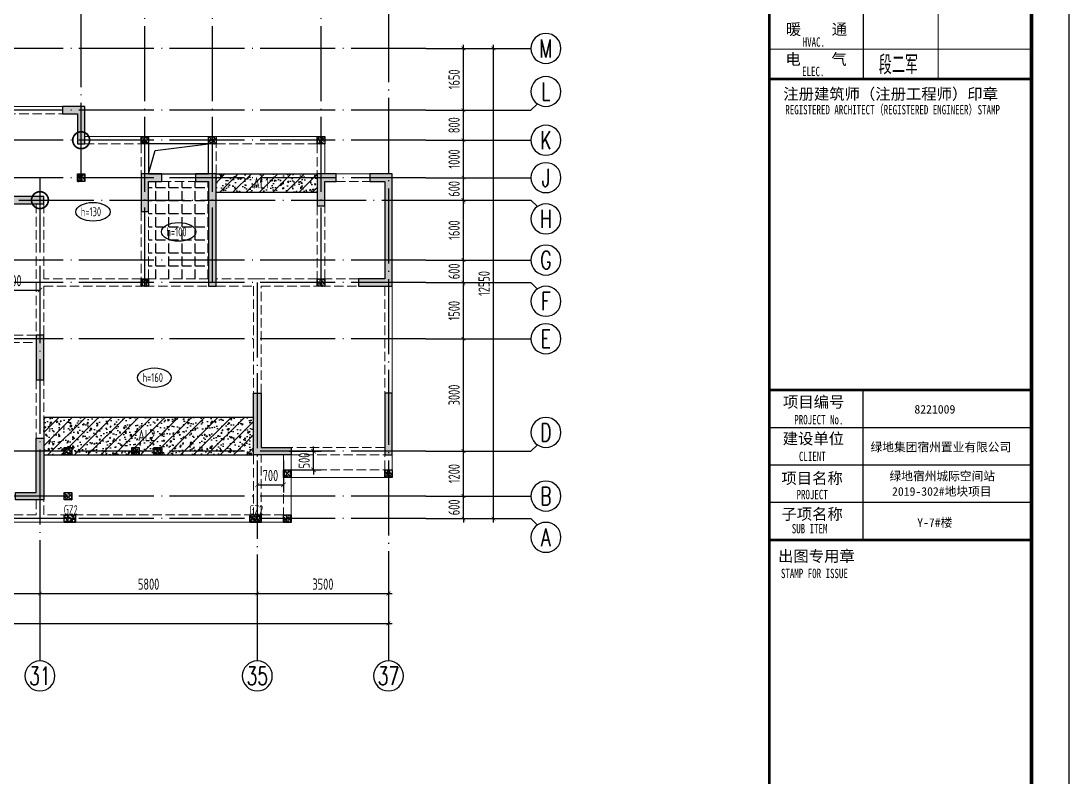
# Model space of a CAD drawing. Extents: x -655480 to 203344, y -294099 to 287156.
# Drawn here: x -150324 to -122360, y -152654 to -132471 of the extents above; entities that cross this region are included whole.
import ezdxf
from ezdxf.enums import TextEntityAlignment as Align

# ---------------------------------------------------------------- set-up
doc = ezdxf.new("R2010")
doc.units = 0
doc.header["$LTSCALE"] = 1000
for name, pattern in [('DASH', [0.35, 0.25, -0.1]), ('DASHED', [0.75, 0.5, -0.25]), ('DOTE', [2.42, 2, -0.2, 0.02, -0.2])]:
    doc.linetypes.add(name, pattern=pattern)
doc.layers.get('0').update_dxf_attribs({"linetype": 'CONTINUOUS'})
doc.layers.get('DEFPOINTS').update_dxf_attribs({"linetype": 'CONTINUOUS'})
for name, color, linetype, lineweight in [('+公共字体', 7, 'CONTINUOUS', 20), ('图框', 9, 'CONTINUOUS', 18), ('图签', 147, 'CONTINUOUS', 18)]:
    doc.layers.add(name, color=color, linetype=linetype, lineweight=lineweight)
for name, color, linetype in [('-TK', 7, 'CONTINUOUS'), ('A-AXIS', 1, 'CONTINUOUS'), ('A-DOTE', 10, 'DOTE'), ('AXIS_NUM', 7, 'CONTINUOUS'), ('BEAM', 4, 'DASHED'), ('ROOF', 183, 'CONTINUOUS'), ('S-B板填充', 251, 'CONTINUOUS'), ('S-B板标注', 3, 'CONTINUOUS'), ('S-C承台编号', 6, 'CONTINUOUS'), ('S-D洞口', 4, 'CONTINUOUS'), ('S-L主梁线', 4, 'DASH'), ('S-Q墙填充', 252, 'CONTINUOUS'), ('S-Q墙实线', 6, 'CONTINUOUS'), ('S-Q墙标注', 3, 'CONTINUOUS'), ('S-Y一般标注', 3, 'CONTINUOUS'), ('S-构造柱', 212, 'CONTINUOUS'), ('S-构造柱编号', 130, 'CONTINUOUS'), ('TEXT', 2, 'CONTINUOUS'), ('图签文字', 4, 'CONTINUOUS')]:
    doc.layers.add(name, color=color, linetype=linetype)
doc.layers.add('配箍校核', color=34, linetype='CONTINUOUS', plot=False)
doc.styles.add('TSSD_Axis', font='complex.shx', dxfattribs={"width": 0.7, "bigfont": 'hztxt.shx'})
doc.styles.add('TSSD_DIMENSION', font='Tssdeng.shx', dxfattribs={"width": 0.7, "bigfont": 'tssdchn.shx'})
doc.styles.add('TSSD_REIN', font='tssdeng.shx', dxfattribs={"width": 0.7, "height": 300, "bigfont": 'tssdchn.shx'})
doc.styles.add('宋体', font='', dxfattribs={"height": 50})
doc.styles.add('建筑图签-1', font='simhei.ttf', dxfattribs={"width": 0.7})
doc.styles.add('建筑图签-2', font='TXT.shx', dxfattribs={"width": 0.5, "bigfont": 'HZTXT.shx'})
doc.styles.add('结构文字', font='zstxt.shx', dxfattribs={"width": 0.7, "bigfont": 'zshz.shx'})
doc.styles.get('宋体').set_extended_font_data('SimSun')
doc.dimstyles.new('STRUCK', dxfattribs={"dimtxt": 400, "dimasz": 121, "dimexe": 200, "dimexo": 150, "dimgap": 115, "dimtad": 1, "dimdec": 0, "dimdsep": 46, "dimtxsty": '结构文字', "dimblk": 'ARCHTICK', "dimcen": 400, "dimclrd": 3, "dimclre": 3, "dimclrt": 7, "dimadec": 0, "dimazin": 0, "dimtfac": 1, "dimtdec": 0, "dimtix": 1, "dimtmove": 2, "dimatfit": 3, "dimldrblk": '_DIMX', "dimfxl": 1, "dimtolj": 1, "dimtzin": 0, "dimarcsym": 0})
doc.dimstyles.new('TSSD_100_100', dxfattribs={"dimtxt": 300, "dimasz": 100, "dimexe": 100, "dimexo": 250, "dimgap": 100, "dimtad": 1, "dimdec": 0, "dimzin": 0, "dimdsep": 46, "dimtxsty": 'TSSD_DIMENSION', "dimblk": 'ARCHTICK', "dimcen": 0, "dimdle": 100, "dimclrt": 7, "dimadec": 0, "dimazin": 0, "dimtfac": 1, "dimtdec": 0, "dimtix": 1, "dimtmove": 2, "dimatfit": 3, "dimldrblk": 'ARCHTICK', "dimfxl": 1, "dimtolj": 1, "dimtzin": 0, "dimarcsym": 0})

# ---------------------------------------------------------------- blocks, each defined once
blk = doc.blocks.new('A1')
blk.add_lwpolyline([(0, 59400), (0, 0), (84100, 0), (84100, 59400)], close=True)
at = {"const_width": 100}
blk.add_lwpolyline([(2500, 58400), (2500, 1000), (83100, 1000), (83100, 58400)], close=True, dxfattribs=at)
at = {"layer": '图框'}
for points, const_width in [([(76100, 1000), (76100, 58400)], 70), ([(78608, 48400), (78608, 44400)], 35), ([(80608, 48400), (80608, 44400)], 35), ([(76108, 45200), (83108, 45200)], 35), ([(76108, 44400), (83108, 44400)], 70), ([(76100, 36100), (83100, 36100)], 70), ([(76100, 36100), (83100, 36100)], 70), ([(78600, 32100), (78600, 36100)], 35), ([(76100, 35100), (83100, 35100)], 35), ([(76100, 34100), (83100, 34100)], 35), ([(76100, 33100), (83100, 33100)], 35), ([(83100, 32100), (76100, 32100)], 70)]:
    blk.add_lwpolyline(points, dxfattribs=dict(at, const_width=const_width))
at = {"layer": '图框', "style": '建筑图签-1', "width": 0.7}
for s, p in [('HVAC.', (76994, 45265)), ('ELEC.', (76978, 44480)), ('REGISTERED ARCHITECT（REGISTERED ENGINEER）STAMP', (76529, 43459)), ('PROJECT No.', (76770, 35185, -1799)), ('CLIENT', (76894, 34206)), ('PROJECT', (76829, 33187)), ('SUB ITEM', (76702, 32276)), ('STAMP FOR ISSUE', (76413, 31081))]:
    blk.add_text(s, height=250, dxfattribs=at).set_placement(p)
at = {"layer": '图签', "color": 2, "style": '宋体'}
for s, height, p in [('8221009', 229.3, (79974, 35472)), ('绿地集团宿州置业有限公司', 229.34, (78805, 34462)), ('绿地宿州城际空间站', 229.3, (79310, 33688)), ('2019-302#地块项目', 229.34, (79377, 33279)), ('Y-7#楼', 229.3, (80049, 32448))]:
    blk.add_text(s, height=height, dxfattribs=at).set_placement(p)
at = {"layer": '图签文字', "color": 7, "style": '建筑图签-1'}
for s, p in [('暖    通', (76543, 45582)), ('电    气', (76533, 44782)), ('注册建筑师（注册工程师）印章', (76475, 43854)), ('项目编号', (76468, 35632)), ('建设单位', (76460, 34655)), ('项目名称', (76427, 33597)), ('子项名称', (76427, 32640)), ('出图专用章', (76336, 31518))]:
    blk.add_text(s, height=300, dxfattribs=at).set_placement(p)
at = {"layer": '图签文字', "color": 1, "style": '建筑图签-2', "width": 0.7}
blk.add_text('段二军', height=500, dxfattribs=at).set_placement((79021, 44532))
blk = doc.blocks.new('_ArchTick')
at = {"color": 0, "linetype": 'ByBlock', "const_width": 0.15}
blk.add_lwpolyline([(-0.5, -0.5), (0.5, 0.5)], dxfattribs=at)
blk = doc.blocks.new('*D192')
at = {"layer": 'DEFPOINTS', "color": 0, "transparency": 16777216}
for p in [(42100, 3600), (45300, 3600), (45300, 2600)]:
    blk.add_point(p, dxfattribs=at)
at = {"layer": 'S-Y一般标注', "color": 0, "lineweight": -2, "transparency": 16777216}
for p, q in [((42100, 3350), (42100, 2500)), ((45300, 3350), (45300, 2500)), ((42000, 2600), (45400, 2600))]:
    blk.add_line(p, q, dxfattribs=at)
at = {"layer": 'S-Y一般标注', "color": 0, "lineweight": -2, "transparency": 16777216, "xscale": 100, "yscale": 100, "zscale": 100, "rotation": 180}
blk.add_blockref('_ArchTick', (42100, 2600), dxfattribs=at)
at = {"layer": 'S-Y一般标注', "color": 0, "lineweight": -2, "transparency": 16777216, "xscale": 100, "yscale": 100, "zscale": 100}
blk.add_blockref('_ArchTick', (45300, 2600), dxfattribs=at)
at = {"layer": 'S-Y一般标注', "color": 7, "transparency": 16777216, "insert": (43700, 2850), "char_height": 300, "attachment_point": 5, "style": 'TSSD_DIMENSION'}
blk.add_mtext('\\A1;3200', dxfattribs=at)
blk = doc.blocks.new('ts_axno')
at = {"color": 0, "linetype": 'ByBlock', "lineweight": -2}
blk.add_circle((0, 0), 0.5, dxfattribs=at)
at = {"color": 0, "linetype": 'ByBlock', "lineweight": -2, "style": 'TSSD_Axis', "width": 0.7}
blk.add_attdef('A', text='', height=0.6, dxfattribs=at).set_placement((0, 0), align=Align.MIDDLE_CENTER)
blk = doc.blocks.new('*D193')
at = {"layer": 'DEFPOINTS', "color": 0, "transparency": 16777216}
for p in [(45300, 3600), (51100, 3600), (51100, 2600)]:
    blk.add_point(p, dxfattribs=at)
at = {"layer": 'S-Y一般标注', "color": 0, "lineweight": -2, "transparency": 16777216}
for p, q in [((45300, 3350), (45300, 2500)), ((51100, 3350), (51100, 2500)), ((45200, 2600), (51200, 2600))]:
    blk.add_line(p, q, dxfattribs=at)
at = {"layer": 'S-Y一般标注', "color": 0, "lineweight": -2, "transparency": 16777216, "xscale": 100, "yscale": 100, "zscale": 100, "rotation": 180}
blk.add_blockref('_ArchTick', (45300, 2600), dxfattribs=at)
at = {"layer": 'S-Y一般标注', "color": 0, "lineweight": -2, "transparency": 16777216, "xscale": 100, "yscale": 100, "zscale": 100}
blk.add_blockref('_ArchTick', (51100, 2600), dxfattribs=at)
at = {"layer": 'S-Y一般标注', "color": 7, "transparency": 16777216, "insert": (48200, 2850), "char_height": 300, "attachment_point": 5, "style": 'TSSD_DIMENSION'}
blk.add_mtext('\\A1;5800', dxfattribs=at)
blk = doc.blocks.new('*D194')
at = {"layer": 'DEFPOINTS', "color": 0, "transparency": 16777216}
for p in [(51100, 3600), (54600, 3600), (54600, 2600)]:
    blk.add_point(p, dxfattribs=at)
at = {"layer": 'S-Y一般标注', "color": 0, "lineweight": -2, "transparency": 16777216}
for p, q in [((51100, 3350), (51100, 2500)), ((54600, 3350), (54600, 2500)), ((51000, 2600), (54700, 2600))]:
    blk.add_line(p, q, dxfattribs=at)
at = {"layer": 'S-Y一般标注', "color": 0, "lineweight": -2, "transparency": 16777216, "xscale": 100, "yscale": 100, "zscale": 100, "rotation": 180}
blk.add_blockref('_ArchTick', (51100, 2600), dxfattribs=at)
at = {"layer": 'S-Y一般标注', "color": 0, "lineweight": -2, "transparency": 16777216, "xscale": 100, "yscale": 100, "zscale": 100}
blk.add_blockref('_ArchTick', (54600, 2600), dxfattribs=at)
at = {"layer": 'S-Y一般标注', "color": 7, "transparency": 16777216, "insert": (52850, 2850), "char_height": 300, "attachment_point": 5, "style": 'TSSD_DIMENSION'}
blk.add_mtext('\\A1;3500', dxfattribs=at)
blk = doc.blocks.new('*D195')
at = {"layer": 'DEFPOINTS', "color": 0, "transparency": 16777216}
for p in [(4600, 3600), (54600, 3600), (54600, 1800)]:
    blk.add_point(p, dxfattribs=at)
at = {"layer": 'S-Y一般标注', "color": 0, "lineweight": -2, "transparency": 16777216}
for p, q in [((4600, 3350), (4600, 1700)), ((54600, 3350), (54600, 1700)), ((4500, 1800), (54700, 1800))]:
    blk.add_line(p, q, dxfattribs=at)
at = {"layer": 'S-Y一般标注', "color": 0, "lineweight": -2, "transparency": 16777216, "xscale": 100, "yscale": 100, "zscale": 100, "rotation": 180}
blk.add_blockref('_ArchTick', (4600, 1800), dxfattribs=at)
at = {"layer": 'S-Y一般标注', "color": 0, "lineweight": -2, "transparency": 16777216, "xscale": 100, "yscale": 100, "zscale": 100}
blk.add_blockref('_ArchTick', (54600, 1800), dxfattribs=at)
at = {"layer": 'S-Y一般标注', "color": 7, "transparency": 16777216, "insert": (29600, 2050), "char_height": 300, "attachment_point": 5, "style": 'TSSD_DIMENSION'}
blk.add_mtext('\\A1;50000', dxfattribs=at)
blk = doc.blocks.new('*D200')
at = {"layer": 'DEFPOINTS', "color": 0, "transparency": 16777216}
for p in [(55600, 5200), (56600, 5200), (55600, 4600)]:
    blk.add_point(p, dxfattribs=at)
at = {"layer": 'S-Y一般标注', "color": 0, "lineweight": -2, "transparency": 16777216}
for p, q in [((55850, 5200), (56700, 5200)), ((56600, 5200), (56600, 5300)), ((56600, 4600), (56600, 5200)), ((55850, 4600), (56700, 4600)), ((56600, 4600), (56600, 4500))]:
    blk.add_line(p, q, dxfattribs=at)
at = {"layer": 'S-Y一般标注', "color": 0, "lineweight": -2, "transparency": 16777216, "xscale": 100, "yscale": 100, "zscale": 100}
for p, rotation in [((56600, 5200), 270), ((56600, 4600), 90)]:
    blk.add_blockref('_ArchTick', p, dxfattribs=dict(at, rotation=rotation))
at = {"layer": 'S-Y一般标注', "color": 7, "transparency": 16777216, "insert": (56350, 4900), "char_height": 300, "attachment_point": 5, "rotation": 90, "style": 'TSSD_DIMENSION'}
blk.add_mtext('\\A1;600', dxfattribs=at)
blk = doc.blocks.new('*D201')
at = {"layer": 'DEFPOINTS', "color": 0, "transparency": 16777216}
for p in [(55600, 10900), (56600, 10900), (55600, 9400)]:
    blk.add_point(p, dxfattribs=at)
at = {"layer": 'S-Y一般标注', "color": 0, "lineweight": -2, "transparency": 16777216}
for p, q in [((56600, 9300), (56600, 11000)), ((55850, 10900), (56700, 10900)), ((55850, 9400), (56700, 9400))]:
    blk.add_line(p, q, dxfattribs=at)
at = {"layer": 'S-Y一般标注', "color": 0, "lineweight": -2, "transparency": 16777216, "xscale": 100, "yscale": 100, "zscale": 100}
for p, rotation in [((56600, 10900), 90), ((56600, 9400), 270)]:
    blk.add_blockref('_ArchTick', p, dxfattribs=dict(at, rotation=rotation))
at = {"layer": 'S-Y一般标注', "color": 7, "transparency": 16777216, "insert": (56350, 10150), "char_height": 300, "attachment_point": 5, "rotation": 90, "style": 'TSSD_DIMENSION'}
blk.add_mtext('\\A1;1500', dxfattribs=at)
blk = doc.blocks.new('*D202')
at = {"layer": 'DEFPOINTS', "color": 0, "transparency": 16777216}
for p in [(55600, 11500), (56600, 11500), (55600, 10900)]:
    blk.add_point(p, dxfattribs=at)
at = {"layer": 'S-Y一般标注', "color": 0, "lineweight": -2, "transparency": 16777216}
for p, q in [((55850, 11500), (56700, 11500)), ((56600, 11500), (56600, 11600)), ((56600, 10900), (56600, 11500)), ((55850, 10900), (56700, 10900)), ((56600, 10900), (56600, 10800))]:
    blk.add_line(p, q, dxfattribs=at)
at = {"layer": 'S-Y一般标注', "color": 0, "lineweight": -2, "transparency": 16777216, "xscale": 100, "yscale": 100, "zscale": 100}
for p, rotation in [((56600, 11500), 270), ((56600, 10900), 90)]:
    blk.add_blockref('_ArchTick', p, dxfattribs=dict(at, rotation=rotation))
at = {"layer": 'S-Y一般标注', "color": 7, "transparency": 16777216, "insert": (56350, 11200), "char_height": 300, "attachment_point": 5, "rotation": 90, "style": 'TSSD_DIMENSION'}
blk.add_mtext('\\A1;600', dxfattribs=at)
blk = doc.blocks.new('*D203')
at = {"layer": 'DEFPOINTS', "color": 0, "transparency": 16777216}
for p in [(55600, 13100), (56600, 13100), (55600, 11500)]:
    blk.add_point(p, dxfattribs=at)
at = {"layer": 'S-Y一般标注', "color": 0, "lineweight": -2, "transparency": 16777216}
for p, q in [((56600, 11400), (56600, 13200)), ((55850, 13100), (56700, 13100)), ((55850, 11500), (56700, 11500))]:
    blk.add_line(p, q, dxfattribs=at)
at = {"layer": 'S-Y一般标注', "color": 0, "lineweight": -2, "transparency": 16777216, "xscale": 100, "yscale": 100, "zscale": 100}
for p, rotation in [((56600, 13100), 90), ((56600, 11500), 270)]:
    blk.add_blockref('_ArchTick', p, dxfattribs=dict(at, rotation=rotation))
at = {"layer": 'S-Y一般标注', "color": 7, "transparency": 16777216, "insert": (56350, 12300), "char_height": 300, "attachment_point": 5, "rotation": 90, "style": 'TSSD_DIMENSION'}
blk.add_mtext('\\A1;1600', dxfattribs=at)
blk = doc.blocks.new('*D204')
at = {"layer": 'DEFPOINTS', "color": 0, "transparency": 16777216}
for p in [(55600, 13700), (56600, 13700), (55600, 13100)]:
    blk.add_point(p, dxfattribs=at)
at = {"layer": 'S-Y一般标注', "color": 0, "lineweight": -2, "transparency": 16777216}
for p, q in [((56600, 13700), (56600, 13800)), ((55850, 13700), (56700, 13700)), ((56600, 13100), (56600, 13700)), ((55850, 13100), (56700, 13100)), ((56600, 13100), (56600, 13000))]:
    blk.add_line(p, q, dxfattribs=at)
at = {"layer": 'S-Y一般标注', "color": 0, "lineweight": -2, "transparency": 16777216, "xscale": 100, "yscale": 100, "zscale": 100}
for p, rotation in [((56600, 13700), 270), ((56600, 13100), 90)]:
    blk.add_blockref('_ArchTick', p, dxfattribs=dict(at, rotation=rotation))
at = {"layer": 'S-Y一般标注', "color": 7, "transparency": 16777216, "insert": (56350, 13400), "char_height": 300, "attachment_point": 5, "rotation": 90, "style": 'TSSD_DIMENSION'}
blk.add_mtext('\\A1;600', dxfattribs=at)
blk = doc.blocks.new('*D205')
at = {"layer": 'DEFPOINTS', "color": 0, "transparency": 16777216}
for p in [(55600, 14700), (56600, 14700), (55600, 13700)]:
    blk.add_point(p, dxfattribs=at)
at = {"layer": 'S-Y一般标注', "color": 0, "lineweight": -2, "transparency": 16777216}
for p, q in [((55850, 14700), (56700, 14700)), ((56600, 13600), (56600, 14800)), ((55850, 13700), (56700, 13700))]:
    blk.add_line(p, q, dxfattribs=at)
at = {"layer": 'S-Y一般标注', "color": 0, "lineweight": -2, "transparency": 16777216, "xscale": 100, "yscale": 100, "zscale": 100}
for p, rotation in [((56600, 14700), 90), ((56600, 13700), 270)]:
    blk.add_blockref('_ArchTick', p, dxfattribs=dict(at, rotation=rotation))
at = {"layer": 'S-Y一般标注', "color": 7, "transparency": 16777216, "insert": (56350, 14200), "char_height": 300, "attachment_point": 5, "rotation": 90, "style": 'TSSD_DIMENSION'}
blk.add_mtext('\\A1;1000', dxfattribs=at)
blk = doc.blocks.new('*D206')
at = {"layer": 'DEFPOINTS', "color": 0, "transparency": 16777216}
for p in [(55600, 17150), (57400, 17150), (55600, 4600)]:
    blk.add_point(p, dxfattribs=at)
at = {"layer": 'S-Y一般标注', "color": 0, "lineweight": -2, "transparency": 16777216}
for p, q in [((55850, 17150), (57500, 17150)), ((57400, 4500), (57400, 17250)), ((55850, 4600), (57500, 4600))]:
    blk.add_line(p, q, dxfattribs=at)
at = {"layer": 'S-Y一般标注', "color": 0, "lineweight": -2, "transparency": 16777216, "xscale": 100, "yscale": 100, "zscale": 100}
for p, rotation in [((57400, 17150), 90), ((57400, 4600), 270)]:
    blk.add_blockref('_ArchTick', p, dxfattribs=dict(at, rotation=rotation))
at = {"layer": 'S-Y一般标注', "color": 7, "transparency": 16777216, "insert": (57150, 10875), "char_height": 300, "attachment_point": 5, "rotation": 90, "style": 'TSSD_DIMENSION'}
blk.add_mtext('\\A1;12550', dxfattribs=at)
blk = doc.blocks.new('*D207')
at = {"layer": 'DEFPOINTS', "color": 0, "transparency": 16777216}
for p in [(55600, 15500), (56600, 15500), (55600, 14700)]:
    blk.add_point(p, dxfattribs=at)
at = {"layer": 'S-Y一般标注', "color": 0, "lineweight": -2, "transparency": 16777216}
for p, q in [((55850, 15500), (56700, 15500)), ((56600, 14600), (56600, 15600)), ((55850, 14700), (56700, 14700))]:
    blk.add_line(p, q, dxfattribs=at)
at = {"layer": 'S-Y一般标注', "color": 0, "lineweight": -2, "transparency": 16777216, "xscale": 100, "yscale": 100, "zscale": 100}
for p, rotation in [((56600, 15500), 90), ((56600, 14700), 270)]:
    blk.add_blockref('_ArchTick', p, dxfattribs=dict(at, rotation=rotation))
at = {"layer": 'S-Y一般标注', "color": 7, "transparency": 16777216, "insert": (56350, 15100), "char_height": 300, "attachment_point": 5, "rotation": 90, "style": 'TSSD_DIMENSION'}
blk.add_mtext('\\A1;800', dxfattribs=at)
blk = doc.blocks.new('*D208')
at = {"layer": 'DEFPOINTS', "color": 0, "transparency": 16777216}
for p in [(55600, 6400), (56600, 6400), (55600, 5200)]:
    blk.add_point(p, dxfattribs=at)
at = {"layer": 'S-Y一般标注', "color": 0, "lineweight": -2, "transparency": 16777216}
for p, q in [((56600, 5100), (56600, 6500)), ((55850, 6400), (56700, 6400)), ((55850, 5200), (56700, 5200))]:
    blk.add_line(p, q, dxfattribs=at)
at = {"layer": 'S-Y一般标注', "color": 0, "lineweight": -2, "transparency": 16777216, "xscale": 100, "yscale": 100, "zscale": 100}
for p, rotation in [((56600, 6400), 90), ((56600, 5200), 270)]:
    blk.add_blockref('_ArchTick', p, dxfattribs=dict(at, rotation=rotation))
at = {"layer": 'S-Y一般标注', "color": 7, "transparency": 16777216, "insert": (56350, 5800), "char_height": 300, "attachment_point": 5, "rotation": 90, "style": 'TSSD_DIMENSION'}
blk.add_mtext('\\A1;1200', dxfattribs=at)
blk = doc.blocks.new('*D209')
at = {"layer": 'DEFPOINTS', "color": 0, "transparency": 16777216}
for p in [(55600, 9400), (56600, 9400), (55600, 6400)]:
    blk.add_point(p, dxfattribs=at)
at = {"layer": 'S-Y一般标注', "color": 0, "lineweight": -2, "transparency": 16777216}
for p, q in [((55850, 9400), (56700, 9400)), ((56600, 6300), (56600, 9500)), ((55850, 6400), (56700, 6400))]:
    blk.add_line(p, q, dxfattribs=at)
at = {"layer": 'S-Y一般标注', "color": 0, "lineweight": -2, "transparency": 16777216, "xscale": 100, "yscale": 100, "zscale": 100}
for p, rotation in [((56600, 9400), 90), ((56600, 6400), 270)]:
    blk.add_blockref('_ArchTick', p, dxfattribs=dict(at, rotation=rotation))
at = {"layer": 'S-Y一般标注', "color": 7, "transparency": 16777216, "insert": (56350, 7900), "char_height": 300, "attachment_point": 5, "rotation": 90, "style": 'TSSD_DIMENSION'}
blk.add_mtext('\\A1;3000', dxfattribs=at)
blk = doc.blocks.new('*D210')
at = {"layer": 'DEFPOINTS', "color": 0, "transparency": 16777216}
for p in [(55600, 17150), (56600, 17150), (55600, 15500)]:
    blk.add_point(p, dxfattribs=at)
at = {"layer": 'S-Y一般标注', "color": 0, "lineweight": -2, "transparency": 16777216}
for p, q in [((55850, 17150), (56700, 17150)), ((56600, 15400), (56600, 17250)), ((55850, 15500), (56700, 15500))]:
    blk.add_line(p, q, dxfattribs=at)
at = {"layer": 'S-Y一般标注', "color": 0, "lineweight": -2, "transparency": 16777216, "xscale": 100, "yscale": 100, "zscale": 100}
for p, rotation in [((56600, 17150), 90), ((56600, 15500), 270)]:
    blk.add_blockref('_ArchTick', p, dxfattribs=dict(at, rotation=rotation))
at = {"layer": 'S-Y一般标注', "color": 7, "transparency": 16777216, "insert": (56350, 16325), "char_height": 300, "attachment_point": 5, "rotation": 90, "style": 'TSSD_DIMENSION'}
blk.add_mtext('\\A1;1650', dxfattribs=at)
blk = doc.blocks.new('20210803.22403995')
at = {"layer": '+公共字体', "color": 2, "const_width": 45}
for points in [[(-822438, -168387, 1), (-822438, -167937, 1), (-822438, -168387, -1)], [(-823538, -169986, 1), (-823538, -169536, 1), (-823538, -169986, -1)]]:
    blk.add_lwpolyline(points, format="xyb", dxfattribs=at)
blk = doc.blocks.new('20210807.15312078')
at = {"layer": 'S-Q墙填充'}
h = blk.add_hatch(color=252, dxfattribs=at)
h.dxf.hatch_style = 1
h.paths.add_polyline_path([(102916, 67940), (102316, 67940), (102316, 67740), (102716, 67740), (102716, 66940), (102916, 66940)])
h = blk.add_hatch(color=252, dxfattribs=at)
h.dxf.hatch_style = 1
h.paths.add_polyline_path([(104416, 66140), (104416, 65140), (104616, 65140), (104616, 65940), (104966, 65940), (104966, 66140)])
h = blk.add_hatch(color=252, dxfattribs=at)
h.dxf.hatch_style = 1
h.paths.add_polyline_path([(106416, 66140), (105866, 66140), (105866, 65940), (106216, 65940), (106216, 63140), (106416, 63140)])
h = blk.add_hatch(color=252, dxfattribs=at)
h.dxf.hatch_style = 1
h.paths.add_polyline_path([(109116, 66140), (109116, 65290), (109316, 65290), (109316, 65940), (109616, 65940), (109616, 66140)])
h = blk.add_hatch(color=252, dxfattribs=at)
h.dxf.hatch_style = 1
h.paths.add_polyline_path([(110916, 63340), (110216, 63340), (110216, 63140), (111116, 63140), (111116, 66140), (110516, 66140), (110516, 65940), (110916, 65940)])
h = blk.add_hatch(color=252, dxfattribs=at)
h.dxf.hatch_style = 1
h.paths.add_polyline_path([(100016, 65540), (100016, 65840), (99816, 65840), (99816, 65340), (100216, 65340), (101816, 65340), (101816, 65540), (100216, 65540)])
h = blk.add_hatch(color=252, dxfattribs=at)
h.dxf.hatch_style = 1
h.paths.add_polyline_path([(101816, 60640), (101816, 61840), (101616, 61840), (101616, 60640)])
h = blk.add_hatch(color=252, dxfattribs=at)
h.dxf.hatch_style = 1
h.paths.add_polyline_path([(107416, 60290), (107616, 60290), (107616, 58840), (108316, 58840), (108416, 58840), (108416, 58640), (108316, 58640), (107416, 58640)])
h = blk.add_hatch(color=252, dxfattribs=at)
h.dxf.hatch_style = 1
h.paths.add_polyline_path([(111116, 58640), (111116, 60290), (110916, 60290), (110916, 58640)])
h = blk.add_hatch(color=252, dxfattribs=at)
h.dxf.hatch_style = 1
h.paths.add_polyline_path([(101816, 57440), (101066, 57440), (101066, 57640), (101616, 57640), (101616, 58740), (101616, 59090), (101816, 59090), (101816, 58740)])
at = {"layer": 'S-D洞口', "color": 5}
blk.add_lwpolyline([(104616, 66140), (106216, 66140), (106216, 66940), (104616, 66940), (104616, 66140), (104793, 66762), (106216, 66940)], dxfattribs=at)
at = {"layer": 'S-L主梁线', "linetype": 'DASH', "lineweight": 18}
for p, q in [((100815, 67740), (102316, 67740)), ((102916, 66940), (104416, 66940)), ((104416, 66940), (104416, 66140)), ((106416, 66940), (109116, 66940)), ((106416, 66140), (106416, 66940)), ((109116, 66940), (109116, 66140)), ((104966, 65940), (105866, 65940)), ((109616, 65940), (110516, 65940)), ((101616, 65340), (101616, 63240)), ((101816, 63340), (101816, 65340)), ((109116, 65290), (109116, 63340)), ((109316, 63340), (109316, 65290)), ((104416, 65140), (104416, 63340)), ((104616, 63340), (104616, 65140)), ((101616, 63240), (101616, 61840)), ((104416, 63340), (101816, 63340)), ((106216, 63340), (104616, 63340)), ((107516, 63340), (106416, 63340)), ((109116, 63340), (107516, 63340)), ((110216, 63340), (109316, 63340)), ((101816, 63140), (104516, 63140)), ((101816, 61840), (101816, 63140)), ((104516, 63140), (106216, 63140)), ((106416, 63140), (107416, 63140)), ((107416, 63140), (107416, 60290)), ((107616, 63140), (109216, 63140)), ((107616, 60290), (107616, 63140)), ((109216, 63140), (110216, 63140)), ((110916, 63140), (110916, 60290)), ((101616, 61840), (99866, 61840)), ((99866, 61640), (101616, 61640)), ((101616, 60640), (101616, 59090)), ((101816, 59090), (101816, 60640)), ((110916, 58840), (108416, 58840)), ((107416, 58640), (107416, 57040)), ((107616, 57040), (107616, 58640)), ((108216, 58640), (108216, 57040)), ((108416, 58640), (110916, 58640)), ((110916, 58240), (110916, 58640)), ((108416, 58240), (110916, 58240)), ((101616, 57440), (101616, 57040)), ((101816, 57040), (101816, 57440)), ((101616, 57040), (95416, 57040)), ((107416, 57040), (101816, 57040)), ((108216, 57040), (107616, 57040))]:
    blk.add_line(p, q, dxfattribs=at)
at = {"layer": 'S-L主梁线', "linetype": 'ByBlock', "lineweight": 18}
for p, q in [((102316, 67940), (100816, 67940)), ((104516, 67140), (102916, 67140)), ((106316, 67140), (104516, 67140)), ((109316, 67140), (106316, 67140)), ((109316, 66140), (109316, 67140)), ((104616, 66940), (106216, 66940)), ((104616, 66140), (104616, 66940)), ((106216, 66940), (106216, 66140)), ((105866, 66140), (104966, 66140)), ((110516, 66140), (109616, 66140)), ((111116, 60290), (111116, 63140)), ((108416, 56840), (108416, 58640)), ((111116, 58640), (111116, 58040)), ((111116, 58040), (108416, 58040)), ((89516, 56840), (107516, 56840)), ((107516, 56840), (108416, 56840))]:
    blk.add_line(p, q, dxfattribs=at)
at = {"layer": 'S-Q墙实线'}
for points in [[(102916, 67940), (102316, 67940), (102316, 67740), (102716, 67740), (102716, 66940), (102916, 66940)], [(104416, 66140), (104416, 65140), (104616, 65140), (104616, 65940), (104966, 65940), (104966, 66140)], [(106416, 66140), (105866, 66140), (105866, 65940), (106216, 65940), (106216, 63140), (106416, 63140)], [(109116, 66140), (109116, 65290), (109316, 65290), (109316, 65940), (109616, 65940), (109616, 66140)], [(110916, 63340), (110216, 63340), (110216, 63140), (111116, 63140), (111116, 66140), (110516, 66140), (110516, 65940), (110916, 65940)], [(100016, 65540), (100016, 65840), (99816, 65840), (99816, 65340), (100216, 65340), (101816, 65340), (101816, 65540), (100216, 65540)], [(101816, 60640), (101816, 61840), (101616, 61840), (101616, 60640)], [(111116, 58640), (111116, 60290), (110916, 60290), (110916, 58640)], [(101816, 57440), (101066, 57440), (101066, 57640), (101616, 57640), (101616, 58740), (101616, 59090), (101816, 59090), (101816, 58740)]]:
    blk.add_lwpolyline(points, close=True, dxfattribs=at)
blk.add_lwpolyline([(108316, 58840), (108416, 58840), (108416, 58640), (108316, 58640), (107416, 58640), (107416, 60290), (107616, 60290), (107616, 58840), (108316, 58840)], dxfattribs=at)
blk = doc.blocks.new('20210730.02141516')
at = {"layer": 'S-构造柱'}
h = blk.add_hatch(dxfattribs=at)
h.set_pattern_fill('ARMORED', color=256, scale=15, angle=-90, style=0)
h.set_pattern_definition([(320, (-154189.41, 3278673.45), (-9.4128202, -107.5890274), [11.25, -123.75]), (265, (-154189.41, 3278673.45), (112.82882, 20.8127), [9, -99]), (10.4514, (-154190.19, 3278664.49), (103.4159313, -86.7764073), [9.5610285, -105.1713168]), (316.1842, (-154159.41, 3278673.45), (-24.827852, -160.0861573), [16.875, -185.625]), (6.6356, (-154161.48, 3278660.11), (146.117681, -140.199406), [14.341543, -157.75695]), (261.1842, (-154159.41, 3278673.45), (146.11779, -140.199292), [13.5, -148.5]), (291, (-154166.91, 3278658.45), (-60.3928336, -89.5360578), [11.25, -123.75]), (236, (-154166.91, 3278658.45), (108.7725068, -36.4972998), [9, -99]), (341.4514, (-154171.94, 3278650.99), (48.3795745, -126.0333943), [9.5610285, -105.1713168]), (307.5, (-154189.41, 3278673.454), (49.93407807, -1.8239783), [0, -97.8, 0, -100.5, 0, -99.375]), (277.5, (-154189.41, 3278673.454), (59.1617568, -39.4604306), [0, -57.3, 0, -95.55, 0, -37.875]), (237.5, (-154189.41, 3278706.904), (-3.38323076, -80.07336543), [0, -37.5, 0, -117, 0, -155.25]), (227.5, (-154189.41, 3278721.904), (15.0157473, -87.4779254), [0, -48.75, 0, -77.7, 0, -110.25]), (315, (-154189.41, 3278673.454), (53.0330086, 53.0330086), [])])
h.paths.add_polyline_path([(200, 200), (200, 0), (0, 0), (0, 200)])
blk.add_lwpolyline([(200, 200), (200, 0), (0, 0), (0, 200)], close=True, dxfattribs=at)
blk = doc.blocks.new('20210809.18224761')
at = {"layer": 'S-构造柱'}
h = blk.add_hatch(dxfattribs=at)
h.set_pattern_fill('ARMORED', color=256, scale=15, angle=-90, style=0)
h.set_pattern_definition([(320, (-154189.41, 3278673.45), (-9.4128202, -107.5890274), [11.25, -123.75]), (265, (-154189.41, 3278673.45), (112.82882, 20.8127), [9, -99]), (10.4514, (-154190.19, 3278664.49), (103.4159313, -86.7764073), [9.5610285, -105.1713168]), (316.1842, (-154159.41, 3278673.45), (-24.827852, -160.0861573), [16.875, -185.625]), (6.6356, (-154161.48, 3278660.11), (146.117681, -140.199406), [14.341543, -157.75695]), (261.1842, (-154159.41, 3278673.45), (146.11779, -140.199292), [13.5, -148.5]), (291, (-154166.91, 3278658.45), (-60.3928336, -89.5360578), [11.25, -123.75]), (236, (-154166.91, 3278658.45), (108.7725068, -36.4972998), [9, -99]), (341.4514, (-154171.94, 3278650.99), (48.3795745, -126.0333943), [9.5610285, -105.1713168]), (307.5, (-154189.41, 3278673.454), (49.93407807, -1.8239783), [0, -97.8, 0, -100.5, 0, -99.375]), (277.5, (-154189.41, 3278673.454), (59.1617568, -39.4604306), [0, -57.3, 0, -95.55, 0, -37.875]), (237.5, (-154189.41, 3278706.904), (-3.38323076, -80.07336543), [0, -37.5, 0, -117, 0, -155.25]), (227.5, (-154189.41, 3278721.904), (15.0157473, -87.4779254), [0, -48.75, 0, -77.7, 0, -110.25]), (315, (-154189.41, 3278673.454), (53.0330086, 53.0330086), [])])
h.paths.add_polyline_path([(300, 200), (300, 0), (0, 0), (0, 200)])
blk.add_lwpolyline([(300, 200), (300, 0), (0, 0), (0, 200)], close=True, dxfattribs=at)
blk = doc.blocks.new('20210809.18235135')
at = {"layer": '配箍校核'}
blk.add_blockref('20210809.18224761', (12, 0), dxfattribs=at)
at = {"layer": 'S-构造柱编号', "color": 2, "linetype": 'ByBlock', "style": 'TSSD_REIN', "width": 0.65}
blk.add_text('GZ2', height=250, dxfattribs=at).set_placement((0, 206, 0))
blk = doc.blocks.new('*D416')
at = {"layer": 'DEFPOINTS', "color": 0, "transparency": 16777216}
for p in [(-168259, 202089), (-167559, 202089), (-167559, 201289)]:
    blk.add_point(p, dxfattribs=at)
at = {"layer": 'S-Q墙标注', "color": 3, "lineweight": -2, "transparency": 16777216}
for p, q in [((-168259, 201939), (-168259, 201089)), ((-167559, 201939), (-167559, 201089)), ((-168259, 201289), (-167559, 201289))]:
    blk.add_line(p, q, dxfattribs=at)
at = {"layer": 'S-Q墙标注', "color": 3, "lineweight": -2, "transparency": 16777216, "xscale": 121, "yscale": 121, "zscale": 121, "rotation": 180}
blk.add_blockref('_ArchTick', (-168259, 201289), dxfattribs=at)
at = {"layer": 'S-Q墙标注', "color": 3, "lineweight": -2, "transparency": 16777216, "xscale": 121, "yscale": 121, "zscale": 121}
blk.add_blockref('_ArchTick', (-167559, 201289), dxfattribs=at)
at = {"layer": 'S-Q墙标注', "color": 7, "transparency": 16777216, "insert": (-167909, 201539), "char_height": 300, "attachment_point": 5, "style": 'TSSD_REIN'}
blk.add_mtext('\\A1;700', dxfattribs=at)
blk = doc.blocks.new('_DIMX')
blk.add_line((-150, 0), (150, 0))
at = {"const_width": 50}
blk.add_lwpolyline([(-70, -70), (70, 70)], dxfattribs=at)
blk = doc.blocks.new('*D419')
at = {"layer": 'DEFPOINTS', "color": 0, "transparency": 16777216}
for p in [(-175559, 207289), (-174059, 207289), (-174059, 206489)]:
    blk.add_point(p, dxfattribs=at)
at = {"layer": 'S-Q墙标注', "color": 3, "lineweight": -2, "transparency": 16777216}
for p, q in [((-175559, 207139), (-175559, 206289)), ((-174059, 207139), (-174059, 206289)), ((-175559, 206489), (-174059, 206489))]:
    blk.add_line(p, q, dxfattribs=at)
at = {"layer": 'S-Q墙标注', "color": 3, "lineweight": -2, "transparency": 16777216, "xscale": 121, "yscale": 121, "zscale": 121, "rotation": 180}
blk.add_blockref('_ArchTick', (-175559, 206489), dxfattribs=at)
at = {"layer": 'S-Q墙标注', "color": 3, "lineweight": -2, "transparency": 16777216, "xscale": 121, "yscale": 121, "zscale": 121}
blk.add_blockref('_ArchTick', (-174059, 206489), dxfattribs=at)
at = {"layer": 'S-Q墙标注', "color": 7, "transparency": 16777216, "insert": (-174809, 206739), "char_height": 300, "attachment_point": 5, "style": 'TSSD_REIN'}
blk.add_mtext('\\A1;1500', dxfattribs=at)
blk = doc.blocks.new('*D426')
at = {"layer": 'DEFPOINTS', "color": 0, "transparency": 16777216}
for p in [(-167559, 202189), (-166759, 202189), (-167559, 201689)]:
    blk.add_point(p, dxfattribs=at)
at = {"layer": 'S-Q墙标注', "color": 3, "lineweight": -2, "transparency": 16777216}
for p, q in [((-167409, 202189), (-166559, 202189)), ((-166759, 202189), (-166759, 202310)), ((-166759, 201689), (-166759, 202189)), ((-167409, 201689), (-166559, 201689)), ((-166759, 201689), (-166759, 201568))]:
    blk.add_line(p, q, dxfattribs=at)
at = {"layer": 'S-Q墙标注', "color": 3, "lineweight": -2, "transparency": 16777216, "xscale": 121, "yscale": 121, "zscale": 121}
for p, rotation in [((-166759, 202189), 270), ((-166759, 201689), 90)]:
    blk.add_blockref('_ArchTick', p, dxfattribs=dict(at, rotation=rotation))
at = {"layer": 'S-Q墙标注', "color": 7, "transparency": 16777216, "insert": (-167009, 201939), "char_height": 300, "attachment_point": 5, "rotation": 90, "style": 'TSSD_REIN'}
blk.add_mtext('\\A1;500', dxfattribs=at)
blk = doc.blocks.new('20210726.16395156')
at = {"layer": 'A-AXIS'}
for p, q in [((55600, 17150), (58400, 17150)), ((58400, 15500), (58571.6, 15671.7)), ((55600, 15500), (58400, 15500)), ((55600, 14700), (58400, 14700)), ((55600, 13700), (58400, 13700)), ((55600, 13100.3), (58400, 13100.3)), ((58400, 13100.3), (58571.6, 12928.7)), ((55600, 11500), (58400, 11500)), ((55600, 10900), (58400, 10900)), ((58400, 10900), (58571.6, 10728.4)), ((55600, 9400), (58400, 9400)), ((58400, 6400), (58571.6, 6571.7)), ((55600, 6400), (58400, 6400)), ((55600, 5200), (58400, 5200)), ((55600, 4600), (58400, 4600)), ((58400, 4600), (58571.6, 4428.4)), ((45300, 3600), (45300, 800)), ((51100, 3600), (51100, 800)), ((54600, 3600), (54600, 800))]:
    blk.add_line(p, q, dxfattribs=at)
at = {"layer": 'A-DOTE'}
for p, q in [((46400, 13700), (46400, 18249.9)), ((48100, 10900), (48100, 18249.9)), ((49900, 10900), (49900, 18249.9)), ((52800, 10900), (52800, 18249.9)), ((54600, 18249.9), (54600, 3600)), ((55600, 17150), (3600, 17150)), ((55600, 15500), (3600, 15500)), ((55600, 14700), (3600, 14700)), ((55600, 13700), (3600, 13700)), ((45299.8, 13700), (45300, 3600)), ((3600, 13100.3), (55600, 13100.3)), ((55600, 11500), (3600, 11500)), ((55600, 10900), (3600, 10900)), ((51100, 10900), (51100, 3600)), ((55600, 9400), (3600, 9400)), ((55600, 6400), (3600, 6400)), ((55600, 5200), (3600, 5200)), ((55600, 4600), (3600, 4600))]:
    blk.add_line(p, q, dxfattribs=at)
at = {"layer": 'A-AXIS'}
ref = blk.add_blockref('ts_axno', (58800, 17150), dxfattribs=dict(at, xscale=-800, yscale=800, zscale=800))
ref.add_attrib('G', 'M', dxfattribs={"layer": 'AXIS_NUM', "height": 480, "style": 'TSSD_Axis', "width": 0.7}).set_placement((58800, 17150), align=Align.MIDDLE_CENTER)
ref = blk.add_blockref('ts_axno', (58800, 16000), dxfattribs=dict(at, xscale=-800, yscale=800, zscale=800))
ref.add_attrib('G', 'L', dxfattribs={"layer": 'AXIS_NUM', "height": 480, "style": 'TSSD_Axis', "width": 0.7}).set_placement((58800, 16000), align=Align.MIDDLE_CENTER)
ref = blk.add_blockref('ts_axno', (58800, 14700), dxfattribs=dict(at, xscale=-800, yscale=800, zscale=800))
ref.add_attrib('G', 'K', dxfattribs={"layer": 'AXIS_NUM', "height": 480, "style": 'TSSD_Axis', "width": 0.7}).set_placement((58800, 14700), align=Align.MIDDLE_CENTER)
ref = blk.add_blockref('ts_axno', (58800, 13700), dxfattribs=dict(at, xscale=-800, yscale=800, zscale=800))
ref.add_attrib('G', 'J', dxfattribs={"layer": 'AXIS_NUM', "height": 480, "style": 'TSSD_Axis', "width": 0.7}).set_placement((58800, 13700), align=Align.MIDDLE_CENTER)
ref = blk.add_blockref('ts_axno', (58800, 12600.3), dxfattribs=dict(at, xscale=-800, yscale=800, zscale=800))
ref.add_attrib('C', 'H', dxfattribs={"layer": 'AXIS_NUM', "height": 480, "style": 'TSSD_Axis', "width": 0.7}).set_placement((58800, 12600.3), align=Align.MIDDLE_CENTER)
ref = blk.add_blockref('ts_axno', (58800, 11500), dxfattribs=dict(at, xscale=-800, yscale=800, zscale=800))
ref.add_attrib('D', 'G', dxfattribs={"layer": 'AXIS_NUM', "height": 480, "style": 'TSSD_Axis', "width": 0.7}).set_placement((58800, 11500), align=Align.MIDDLE_CENTER)
ref = blk.add_blockref('ts_axno', (58800, 10400), dxfattribs=dict(at, xscale=-800, yscale=800, zscale=800))
ref.add_attrib('C', 'F', dxfattribs={"layer": 'AXIS_NUM', "height": 480, "style": 'TSSD_Axis', "width": 0.7}).set_placement((58800, 10400), align=Align.MIDDLE_CENTER)
ref = blk.add_blockref('ts_axno', (58800, 9400), dxfattribs=dict(at, xscale=-800, yscale=800, zscale=800))
ref.add_attrib('B', 'E', dxfattribs={"layer": 'AXIS_NUM', "height": 480, "style": 'TSSD_Axis', "width": 0.7}).set_placement((58800, 9400), align=Align.MIDDLE_CENTER)
ref = blk.add_blockref('ts_axno', (58800, 6900), dxfattribs=dict(at, xscale=-800, yscale=800, zscale=800, rotation=180))
ref.add_attrib('C', 'D', dxfattribs={"layer": 'AXIS_NUM', "height": 480, "style": 'TSSD_Axis', "width": 0.7}).set_placement((58800, 6900), align=Align.MIDDLE_CENTER)
ref = blk.add_blockref('ts_axno', (58800, 5200), dxfattribs=dict(at, xscale=-800, yscale=800, zscale=800))
ref.add_attrib('A', 'B', dxfattribs={"layer": 'AXIS_NUM', "height": 480, "style": 'TSSD_Axis', "width": 0.7}).set_placement((58800, 5200), align=Align.MIDDLE_CENTER)
ref = blk.add_blockref('ts_axno', (58800, 4100), dxfattribs=dict(at, xscale=-800, yscale=800, zscale=800))
ref.add_attrib('F', 'A', dxfattribs={"layer": 'AXIS_NUM', "height": 480, "style": 'TSSD_Axis', "width": 0.7}).set_placement((58800, 4100), align=Align.MIDDLE_CENTER)
ref = blk.add_blockref('ts_axno', (45300, 400), dxfattribs=dict(at, xscale=-800, yscale=800, zscale=800, rotation=180))
ref.add_attrib('19', '31', dxfattribs={"layer": 'AXIS_NUM', "height": 480, "style": 'TSSD_Axis', "width": 0.7}).set_placement((45300, 400), align=Align.MIDDLE_CENTER)
ref = blk.add_blockref('ts_axno', (51100, 400), dxfattribs=dict(at, xscale=-800, yscale=800, zscale=800, rotation=180))
ref.add_attrib('22', '35', dxfattribs={"layer": 'AXIS_NUM', "height": 480, "style": 'TSSD_Axis', "width": 0.7}).set_placement((51100, 400), align=Align.MIDDLE_CENTER)
ref = blk.add_blockref('ts_axno', (54600, 400), dxfattribs=dict(at, xscale=-800, yscale=800, zscale=800, rotation=180))
ref.add_attrib('23', '37', dxfattribs={"layer": 'AXIS_NUM', "height": 480, "style": 'TSSD_Axis', "width": 0.7}).set_placement((54600, 400), align=Align.MIDDLE_CENTER)
at = {"layer": 'S-Y一般标注'}
for base, p1, p2, picture, middle in [((57400, 17150), (55600, 4600), (55600, 17150), '*D206', (57150, 10875)), ((56600, 17150), (55600, 15500), (55600, 17150), '*D210', (56350, 16325)), ((56600, 15500), (55600, 14700), (55600, 15500), '*D207', (56350, 15100)), ((56600, 14700), (55600, 13700), (55600, 14700), '*D205', (56350, 14200)), ((56600, 13700), (55600, 13100.3), (55600, 13700), '*D204', (56350, 13400.2)), ((56600, 13100.3), (55600, 11500), (55600, 13100.3), '*D203', (56350, 12300.2)), ((56600, 11500), (55600, 10900), (55600, 11500), '*D202', (56350, 11200)), ((56600, 10900), (55600, 9400), (55600, 10900), '*D201', (56350, 10150)), ((56600, 9400), (55600, 6400), (55600, 9400), '*D209', (56350, 7900)), ((56600, 6400), (55600, 5200), (55600, 6400), '*D208', (56350, 5800)), ((56600, 5200), (55600, 4600), (55600, 5200), '*D200', (56350, 4900))]:
    dim = blk.add_linear_dim(base=base, p1=p1, p2=p2, angle=90, dimstyle='TSSD_100_100', dxfattribs=at)
    dim.commit()
    dim.dimension.update_dxf_attribs({"geometry": picture, "text_midpoint": middle})
for base, p1, p2, picture, middle in [((54600, 1800), (4600, 3600), (54600, 3600), '*D195', (29600, 2050)), ((45300, 2600.1), (42100, 3600.1), (45300, 3600.1), '*D192', (43700, 2850.1)), ((51100, 2600), (45300, 3600), (51100, 3600), '*D193', (48200, 2850)), ((54600, 2600), (51100, 3600), (54600, 3600), '*D194', (52850, 2850))]:
    dim = blk.add_linear_dim(base=base, p1=p1, p2=p2, dimstyle='TSSD_100_100', dxfattribs=at)
    dim.commit()
    dim.dimension.update_dxf_attribs({"geometry": picture, "text_midpoint": middle})
blk = doc.blocks.new('20210810.19131159')
at = {"layer": 'S-Q墙标注'}
for base, p1, p2, picture, middle in [((128407.2, 59573.8), (126907.3, 60373.8), (128407.2, 60373.8), '*D419', (127657.2, 59823.8)), ((134907.3, 54373.8), (134207.3, 55173.8), (134907.3, 55173.8), '*D416', (134557.3, 54623.8))]:
    dim = blk.add_linear_dim(base=base, p1=p1, p2=p2, dimstyle='STRUCK', override={"dimtxt": 300, "dimgap": 100, "dimtxsty": 'TSSD_REIN'}, dxfattribs=at)
    dim.commit()
    dim.dimension.update_dxf_attribs({"geometry": picture, "text_midpoint": middle, "insert": (302465.9, -146915)})
dim = blk.add_linear_dim(base=(135707.3, 55273.8), p1=(134907.3, 54773.8), p2=(134907.3, 55273.8), angle=90, dimstyle='STRUCK', override={"dimtxt": 300, "dimgap": 100, "dimtxsty": 'TSSD_REIN'}, dxfattribs=at)
dim.commit()
dim.dimension.update_dxf_attribs({"geometry": '*D426', "text_midpoint": (135457.3, 55023.8), "insert": (302465.9, -146915)})

msp = doc.modelspace()

# ---------------------------------------------------------------- hatches: boundary and pattern name
at = {"layer": 'BEAM', "linetype": 'ByBlock'}
h = msp.add_hatch(dxfattribs=at)
h.set_pattern_fill('ARMORED', color=252, scale=50, angle=180, style=0)
h.set_pattern_definition([(230, (-362889, 1777366.55), (-358.63009, 31.376067), [37.5, -412.5]), (175, (-362889, 1777366.55), (69.37567, -376.09607), [30, -330]), (280.4514, (-362918.9, 1777369.17), (-289.25469, -344.71977), [31.870095, -350.571056]), (226.1842, (-362889, 1777266.55), (-533.62052, 82.75951), [56.25, -618.75]), (276.6356, (-362933.47, 1777273.45), (-467.33135, -487.05894), [47.80514, -525.8565]), (171.1842, (-362889, 1777266.55), (-467.33097, -487.0593), [45, -495]), (201, (-362939, 1777291.55), (-298.453526, 201.309445), [37.5, -412.5]), (146, (-362939, 1777291.55), (-121.657666, -362.57502), [30, -330]), (251.4514, (-362963.87, 1777308.33), (-420.111314, -161.26525), [31.870095, -350.571056]), (217.5, (-362889, 1777366.55), (-6.079928, -166.446927), [0, -326, 0, -335, 0, -331.25]), (187.5, (-362889, 1777366.55), (-131.534769, -197.205856), [0, -191, 0, -318.5, 0, -126.25]), (147.5, (-362777.5, 1777366.55), (-266.911218, 11.277436), [0, -125, 0, -390, 0, -517.5]), (137.5, (-362727.5, 1777366.55), (-291.593085, -50.05249), [0, -162.5, 0, -259, 0, -367.5]), (225, (-362889, 1777366.55), (176.776695, -176.776695), [])])
h.paths.add_polyline_path([(-142417.87, -137054.75), (-145117.87, -137054.75), (-145117.87, -136554.75), (-142417.87, -136554.75)])
h = msp.add_hatch(dxfattribs=at)
h.set_pattern_fill('ARMORED', color=252, scale=50, angle=180, style=0)
h.set_pattern_definition([(230, (-404588.98, 1770366.53), (-358.63009, 31.376067), [37.5, -412.5]), (175, (-404588.98, 1770366.53), (69.37567, -376.09607), [30, -330]), (280.4514, (-404618.86, 1770369.14), (-289.25469, -344.71977), [31.870095, -350.571056]), (226.1842, (-404589, 1770266.53), (-533.62052, 82.75951), [56.25, -618.75]), (276.6356, (-404633.45, 1770273.4), (-467.33135, -487.05894), [47.80514, -525.8565]), (171.1842, (-404589, 1770266.5), (-467.33097, -487.0593), [45, -495]), (201, (-404638.98, 1770291.53), (-298.453526, 201.309445), [37.5, -412.5]), (146, (-404638.98, 1770291.53), (-121.657666, -362.57502), [30, -330]), (251.4514, (-404663.85, 1770308.3), (-420.111314, -161.26525), [31.870095, -350.571056]), (217.5, (-404588.98, 1770366.53), (-6.079928, -166.446927), [0, -326, 0, -335, 0, -331.25]), (187.5, (-404588.98, 1770366.53), (-131.534769, -197.205856), [0, -191, 0, -318.5, 0, -126.25]), (147.5, (-404477.48, 1770366.53), (-266.911218, 11.277436), [0, -125, 0, -390, 0, -517.5]), (137.5, (-404427.48, 1770366.53), (-291.593085, -50.05249), [0, -162.5, 0, -259, 0, -367.5]), (225, (-404588.98, 1770366.53), (176.776695, -176.776695), [])])
h.paths.add_polyline_path([(-149717.87, -144054.78), (-144117.87, -144054.78), (-144117.87, -143054.78), (-149717.87, -143054.78)])
at = {"layer": 'S-B板填充'}
h = msp.add_hatch(dxfattribs=at)
h.set_pattern_fill('ANGLE', color=252, scale=50, style=0)
h.set_pattern_definition([(0, (-49283.92, -284998.6), (0, 349.25), [254, -95.25]), (90, (-49283.92, -284998.6), (-349.25, 2e-14), [254, -95.25])])
h.paths.add_polyline_path([(-146917.86, -136754.75), (-145317.85, -136754.75), (-145317.85, -139354.75), (-146917.86, -139354.75)])

# ---------------------------------------------------------------- linework, layer by layer
at = {"layer": 'BEAM', "linetype": 'ByBlock'}
for points in [[(-142417.87, -137054.75), (-145117.87, -137054.75), (-145117.87, -136554.75), (-142417.87, -136554.75)], [(-149717.87, -144054.78), (-144117.87, -144054.78), (-144117.87, -143054.78), (-149717.87, -143054.78)]]:
    msp.add_lwpolyline(points, close=True, dxfattribs=at)
at = {"layer": 'S-B板标注'}
for centre in [(-148401.32, -137565.81), (-146117.43, -138101.67)]:
    msp.add_ellipse(centre, major_axis=(-457.33, 0), ratio=0.54724159, dxfattribs=at)
at = {"layer": 'S-B板标注', "extrusion": (0, 0, -1)}
msp.add_ellipse((-146764.02, -141992.92), major_axis=(457.33, -0.02), ratio=0.54724159, dxfattribs=at)

# ---------------------------------------------------------------- block references
at = {"layer": '-TK'}
msp.add_blockref('A1', (-206460.15, -178424.26), dxfattribs=at)
at = {"layer": 'A-DOTE'}
msp.add_blockref('20210726.16395156', (-195117.86, -150354.8), dxfattribs=at)
at = {"layer": 'ROOF', "rotation": 359.9999999538236}
for p in [(-147117.87, -135754.75), (-145317.87, -135754.75), (-142417.87, -135754.75), (-148817.87, -136754.75), (-147117.87, -139554.75), (-142417.87, -139554.75), (-143317.87, -144654.75), (-140617.87, -144654.75), (-149167.87, -145254.75), (-143317.87, -145854.75)]:
    msp.add_blockref('20210730.02141516', p, dxfattribs=at)
at = {"layer": 'ROOF'}
for p in [(-149167.78, -144054.75), (-147367.78, -144054.75), (-146767.87, -144054.75)]:
    msp.add_blockref('20210730.02141516', p, dxfattribs=at)
at = {"layer": 'S-C承台编号'}
msp.add_blockref('20210803.22403995', (673720.28, 32506.78), dxfattribs=at)
at = {"layer": 'S-Q墙填充'}
msp.add_blockref('20210807.15312078', (-251533.5, -202694.31), dxfattribs=at)
at = {"layer": 'S-Q墙标注'}
msp.add_blockref('20210810.19131159', (-278225.18, -199228.56), dxfattribs=at)
at = {"layer": '配箍校核'}
for p in [(-149179.82, -145854.75), (-144229.82, -145854.75)]:
    msp.add_blockref('20210809.18235135', p, dxfattribs=at)

# ---------------------------------------------------------------- texts
at = {"layer": 'S-B板标注', "color": 7, "style": 'TSSD_REIN', "width": 0.7}
for s, p in [('h=130', (-148726.01, -137683.95)), ('h=100', (-146442.12, -138219.81))]:
    msp.add_text(s, height=240, dxfattribs=at).set_placement(p)
msp.add_text('h=160', height=240, rotation=359.997282, dxfattribs=at).set_placement((-147079.03, -142111.05))
at = {"layer": 'TEXT', "color": 1, "style": 'TSSD_REIN', "width": 0.7}
for s, p in [('AL1', (-143703.2, -136945.36, 0)), ('AL2', (-146739.27, -143688.66, 0))]:
    msp.add_text(s, height=300, dxfattribs=at).set_placement(p, align=Align.RIGHT)

doc.saveas('drawing.dxf')
